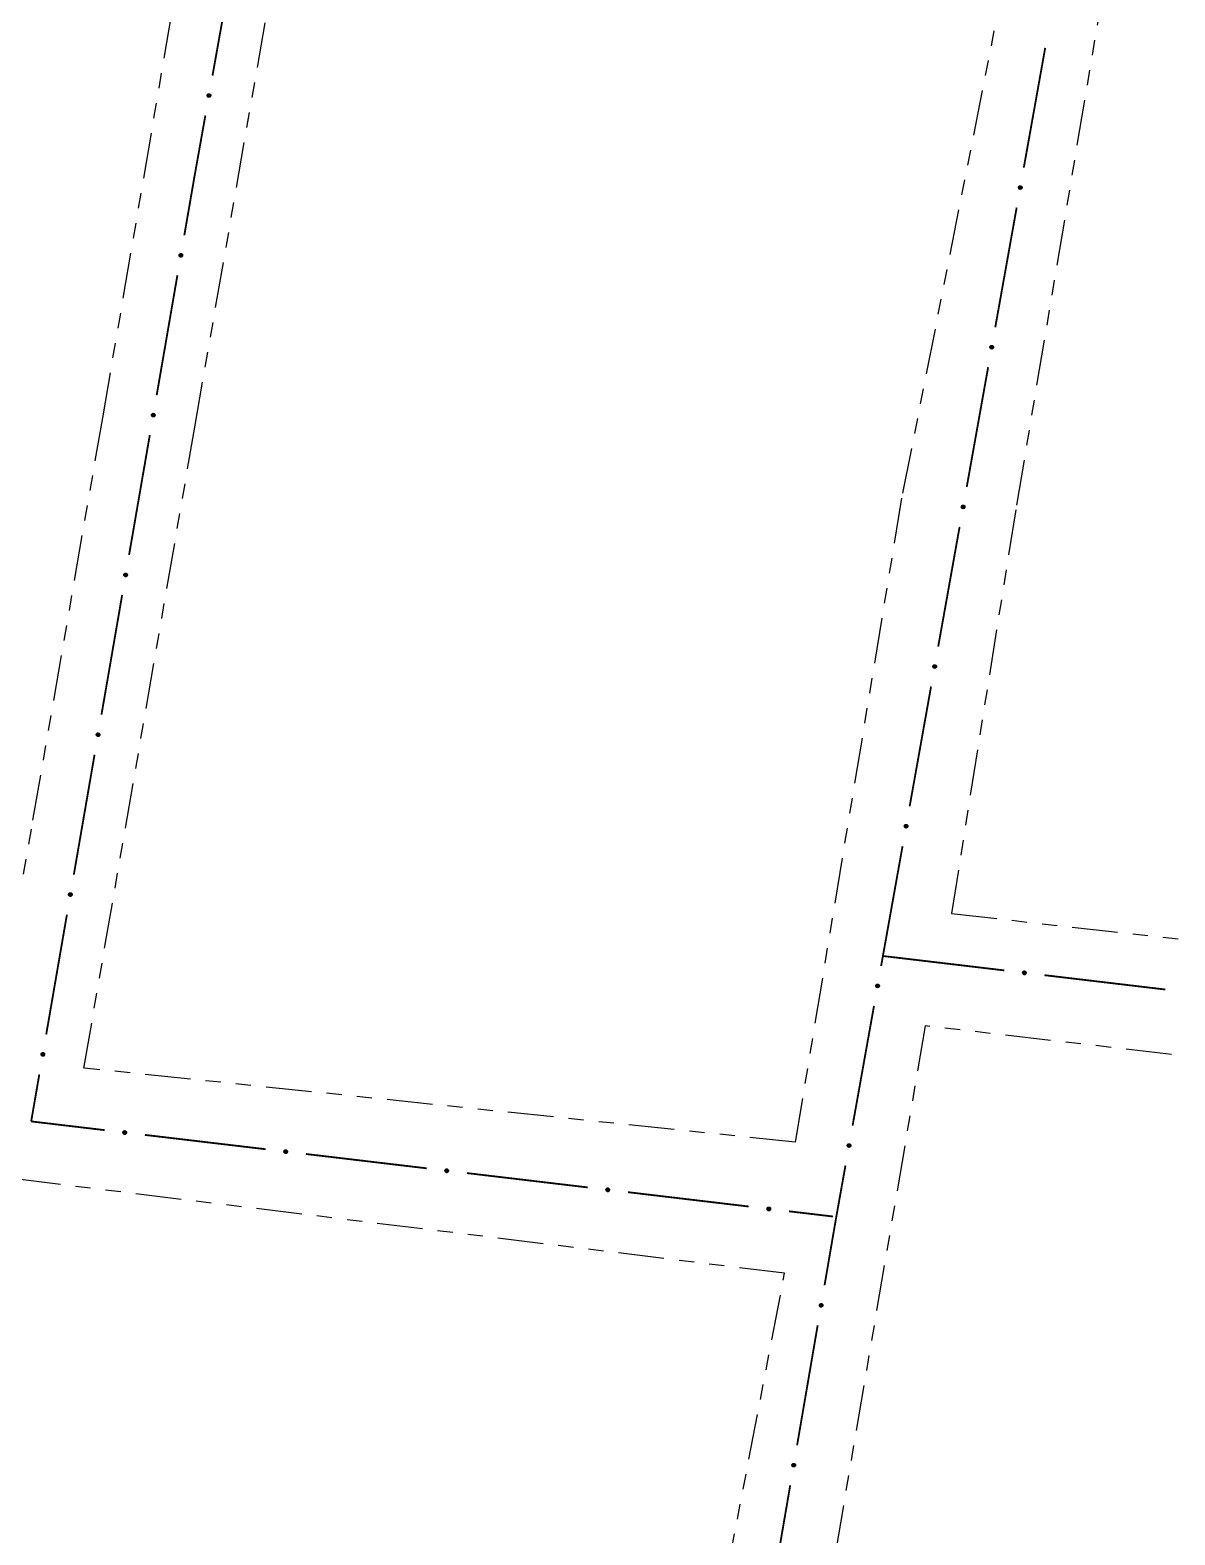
# Model space of a CAD drawing. Extents: x 211453 to 215163, y 4877397 to 4881305.
# Drawn here: x 212334.5 to 212447.4, y 4878372.4 to 4878520.8 of the extents above; entities that cross this region are included whole.
import ezdxf

# ---------------------------------------------------------------- set-up
doc = ezdxf.new("R2010")
doc.units = 0
doc.header["$LTSCALE"] = 1.5
doc.header["$MEASUREMENT"] = 0
doc.linetypes.add('TRACO_25', pattern=[8, 3, -1, 1, -1, 1, -1])
doc.layers.add('SV-EIXO-RUA-N-PAV', color=6, linetype='CONTINUOUS')
doc.layers.add('SV-RUA-NAO-PAV', color=7, linetype='CONTINUOUS')

msp = doc.modelspace()

# ---------------------------------------------------------------- linework, layer by layer
at = {"layer": 'SV-EIXO-RUA-N-PAV', "const_width": 0.18}
for points in [[(212354.572973, 4878528.132515), (212352.462595, 4878516.319543)], [(212434.628422, 4878519.054044), (212432.516736, 4878507.241306)], [(212351.759135, 4878512.381886), (212350.703946, 4878506.4754)], [(212350.677943, 4878506.329847), (212349.681088, 4878500.563232)], [(212350.703946, 4878506.4754), (212350.677943, 4878506.329847)], [(212431.812841, 4878503.303727), (212429.701155, 4878491.490988)], [(212348.999728, 4878496.62169), (212346.955646, 4878484.797066)], [(212428.99726, 4878487.553409), (212426.885574, 4878475.740671)], [(212346.274286, 4878480.855525), (212344.230204, 4878469.030901)], [(212426.181679, 4878471.803091), (212424.069993, 4878459.990353)], [(212343.548844, 4878465.08936), (212341.504762, 4878453.264736)], [(212423.366098, 4878456.052774), (212421.254412, 4878444.240036)], [(212340.823402, 4878449.323195), (212338.77932, 4878437.498571)], [(212420.550517, 4878440.302456), (212418.438831, 4878428.489718)], [(212338.097959, 4878433.557029), (212336.053878, 4878421.732406)], [(212418.673744, 4878429.465029), (212430.590167, 4878428.051216)], [(212434.562308, 4878427.579945), (212446.47873, 4878426.166132)], [(212417.734936, 4878424.552139), (212415.62325, 4878412.739401)], [(212335.372517, 4878417.790864), (212334.691157, 4878413.849323)], [(212334.691157, 4878413.849323), (212334.570992, 4878413.154192)], [(212334.570992, 4878413.154192), (212341.814821, 4878412.295388)], [(212345.787002, 4878411.824459), (212357.703547, 4878410.411673)], [(212361.675728, 4878409.940744), (212373.592273, 4878408.527958)], [(212414.919355, 4878408.801821), (212414.039486, 4878403.879847)], [(212377.564455, 4878408.057029), (212389.480999, 4878406.644243)], [(212393.453181, 4878406.173314), (212405.369725, 4878404.760527)], [(212409.341907, 4878404.289599), (212413.314088, 4878403.81867)], [(212413.314088, 4878403.81867), (212413.67855, 4878403.775461)], [(212414.039486, 4878403.879847), (212413.984378, 4878403.571576)], [(212413.984378, 4878403.571576), (212412.853356, 4878396.981079)], [(212412.17679, 4878393.038712), (212410.147093, 4878381.211611)], [(212409.470527, 4878377.269243), (212407.44083, 4878365.442142)]]:
    msp.add_lwpolyline(points, dxfattribs=at)
at = {"layer": 'SV-EIXO-RUA-N-PAV'}
for points in [[(212352.244498, 4878514.472796), (212352.273026, 4878514.43307), (212352.289422, 4878514.393094), (212352.293499, 4878514.355816), (212352.288513, 4878514.321934), (212352.279508, 4878514.287847), (212352.262846, 4878514.255483), (212352.236397, 4878514.223658), (212352.196747, 4878514.194761), (212352.154692, 4878514.180657), (212352.118358, 4878514.174704), (212352.08273, 4878514.177869), (212352.049762, 4878514.187172), (212352.016716, 4878514.205591), (212351.984727, 4878514.232709), (212351.956634, 4878514.273282), (212351.94083, 4878514.312584), (212351.937832, 4878514.348745), (212351.941241, 4878514.384543), (212351.950852, 4878514.419234), (212351.96739, 4878514.450909), (212351.994752, 4878514.483068), (212352.035165, 4878514.510265), (212352.074184, 4878514.526475), (212352.110293, 4878514.52998), (212352.145461, 4878514.52583), (212352.179761, 4878514.517214), (212352.212991, 4878514.50182), (212352.244498, 4878514.472796)], [(212432.298435, 4878505.394583), (212432.326959, 4878505.354854), (212432.343349, 4878505.314876), (212432.347423, 4878505.277597), (212432.342433, 4878505.243717), (212432.333424, 4878505.20963), (212432.316759, 4878505.177268), (212432.290306, 4878505.145446), (212432.250653, 4878505.116553), (212432.208596, 4878505.102454), (212432.172262, 4878505.096505), (212432.136634, 4878505.099674), (212432.103667, 4878505.108981), (212432.070623, 4878505.127403), (212432.038637, 4878505.154525), (212432.010549, 4878505.195101), (212431.994749, 4878505.234405), (212431.991755, 4878505.270566), (212431.995168, 4878505.306364), (212432.004783, 4878505.341053), (212432.021324, 4878505.372726), (212432.04869, 4878505.404883), (212432.089106, 4878505.432075), (212432.128127, 4878505.448281), (212432.164236, 4878505.451781), (212432.199404, 4878505.447628), (212432.233702, 4878505.439008), (212432.266931, 4878505.42361), (212432.298435, 4878505.394583)], [(212349.473354, 4878498.71529), (212349.502105, 4878498.675725), (212349.518724, 4878498.635841), (212349.523011, 4878498.598586), (212349.518215, 4878498.564678), (212349.509401, 4878498.53054), (212349.492921, 4878498.498083), (212349.466651, 4878498.466111), (212349.427164, 4878498.436991), (212349.385188, 4878498.422652), (212349.348889, 4878498.416495), (212349.313243, 4878498.41946), (212349.280223, 4878498.428578), (212349.247075, 4878498.446811), (212349.214934, 4878498.47375), (212349.186614, 4878498.514164), (212349.170589, 4878498.553377), (212349.167389, 4878498.589521), (212349.170597, 4878498.625338), (212349.180013, 4878498.660081), (212349.196373, 4878498.691849), (212349.223555, 4878498.724161), (212349.263814, 4878498.751584), (212349.302742, 4878498.768013), (212349.338831, 4878498.77172), (212349.374022, 4878498.767768), (212349.408369, 4878498.759344), (212349.441685, 4878498.744137), (212349.473354, 4878498.71529)], [(212429.482854, 4878489.644266), (212429.511378, 4878489.604536), (212429.527768, 4878489.564558), (212429.531842, 4878489.52728), (212429.526852, 4878489.493399), (212429.517843, 4878489.459312), (212429.501178, 4878489.42695), (212429.474725, 4878489.395128), (212429.435072, 4878489.366235), (212429.393015, 4878489.352136), (212429.356681, 4878489.346187), (212429.321053, 4878489.349356), (212429.288086, 4878489.358663), (212429.255042, 4878489.377085), (212429.223056, 4878489.404207), (212429.194968, 4878489.444783), (212429.179168, 4878489.484087), (212429.176174, 4878489.520248), (212429.179587, 4878489.556046), (212429.189202, 4878489.590736), (212429.205743, 4878489.622409), (212429.233109, 4878489.654565), (212429.273525, 4878489.681757), (212429.312546, 4878489.697964), (212429.348655, 4878489.701464), (212429.383823, 4878489.69731), (212429.418121, 4878489.68869), (212429.45135, 4878489.673293), (212429.482854, 4878489.644266)], [(212346.747912, 4878482.949125), (212346.776663, 4878482.90956), (212346.793282, 4878482.869676), (212346.797569, 4878482.832421), (212346.792773, 4878482.798513), (212346.783959, 4878482.764375), (212346.767479, 4878482.731918), (212346.741209, 4878482.699945), (212346.701722, 4878482.670826), (212346.659746, 4878482.656487), (212346.623446, 4878482.65033), (212346.587801, 4878482.653295), (212346.554781, 4878482.662413), (212346.521633, 4878482.680646), (212346.489492, 4878482.707585), (212346.461172, 4878482.747999), (212346.445147, 4878482.787212), (212346.441947, 4878482.823355), (212346.445155, 4878482.859172), (212346.454571, 4878482.893916), (212346.470931, 4878482.925684), (212346.498113, 4878482.957996), (212346.538372, 4878482.985419), (212346.5773, 4878483.001848), (212346.613389, 4878483.005555), (212346.64858, 4878483.001603), (212346.682927, 4878482.993179), (212346.716243, 4878482.977971), (212346.747912, 4878482.949125)], [(212426.667273, 4878473.893948), (212426.695797, 4878473.854219), (212426.712187, 4878473.814241), (212426.716261, 4878473.776962), (212426.711271, 4878473.743081), (212426.702262, 4878473.708995), (212426.685597, 4878473.676632), (212426.659145, 4878473.644811), (212426.619491, 4878473.615918), (212426.577434, 4878473.601819), (212426.5411, 4878473.59587), (212426.505472, 4878473.599039), (212426.472505, 4878473.608345), (212426.439461, 4878473.626768), (212426.407475, 4878473.65389), (212426.379387, 4878473.694466), (212426.363587, 4878473.733769), (212426.360593, 4878473.76993), (212426.364006, 4878473.805729), (212426.373621, 4878473.840418), (212426.390162, 4878473.872091), (212426.417528, 4878473.904248), (212426.457944, 4878473.93144), (212426.496965, 4878473.947646), (212426.533074, 4878473.951146), (212426.568242, 4878473.946993), (212426.60254, 4878473.938373), (212426.635769, 4878473.922975), (212426.667273, 4878473.893948)], [(212344.02247, 4878467.18296), (212344.051221, 4878467.143394), (212344.06784, 4878467.103511), (212344.072127, 4878467.066256), (212344.06733, 4878467.032347), (212344.058517, 4878466.99821), (212344.042037, 4878466.965753), (212344.015767, 4878466.93378), (212343.97628, 4878466.904661), (212343.934304, 4878466.890322), (212343.898004, 4878466.884165), (212343.862359, 4878466.88713), (212343.829339, 4878466.896248), (212343.79619, 4878466.914481), (212343.764049, 4878466.941419), (212343.73573, 4878466.981834), (212343.719705, 4878467.021047), (212343.716505, 4878467.05719), (212343.719713, 4878467.093007), (212343.729129, 4878467.127751), (212343.745489, 4878467.159518), (212343.77267, 4878467.191831), (212343.81293, 4878467.219254), (212343.851858, 4878467.235683), (212343.887946, 4878467.23939), (212343.923137, 4878467.235437), (212343.957485, 4878467.227014), (212343.990801, 4878467.211806), (212344.02247, 4878467.18296)], [(212423.851692, 4878458.143631), (212423.880216, 4878458.103901), (212423.896607, 4878458.063923), (212423.90068, 4878458.026644), (212423.89569, 4878457.992764), (212423.886681, 4878457.958677), (212423.870016, 4878457.926315), (212423.843564, 4878457.894493), (212423.80391, 4878457.8656), (212423.761853, 4878457.851501), (212423.725519, 4878457.845552), (212423.689891, 4878457.848721), (212423.656924, 4878457.858028), (212423.62388, 4878457.87645), (212423.591894, 4878457.903572), (212423.563806, 4878457.944148), (212423.548006, 4878457.983452), (212423.545012, 4878458.019613), (212423.548425, 4878458.055411), (212423.55804, 4878458.0901), (212423.574581, 4878458.121774), (212423.601947, 4878458.15393), (212423.642363, 4878458.181122), (212423.681384, 4878458.197328), (212423.717493, 4878458.200829), (212423.752661, 4878458.196675), (212423.786959, 4878458.188055), (212423.820188, 4878458.172657), (212423.851692, 4878458.143631)], [(212341.297028, 4878451.416795), (212341.325779, 4878451.377229), (212341.342398, 4878451.337345), (212341.346684, 4878451.300091), (212341.341888, 4878451.266182), (212341.333075, 4878451.232045), (212341.316595, 4878451.199587), (212341.290325, 4878451.167615), (212341.250838, 4878451.138496), (212341.208861, 4878451.124156), (212341.172562, 4878451.118), (212341.136916, 4878451.120965), (212341.103897, 4878451.130083), (212341.070748, 4878451.148316), (212341.038607, 4878451.175254), (212341.010288, 4878451.215669), (212340.994263, 4878451.254882), (212340.991063, 4878451.291025), (212340.994271, 4878451.326842), (212341.003687, 4878451.361586), (212341.020047, 4878451.393353), (212341.047228, 4878451.425665), (212341.087488, 4878451.453088), (212341.126415, 4878451.469518), (212341.162504, 4878451.473224), (212341.197695, 4878451.469272), (212341.232042, 4878451.460848), (212341.265359, 4878451.445641), (212341.297028, 4878451.416795)], [(212421.036111, 4878442.393313), (212421.064635, 4878442.353584), (212421.081026, 4878442.313605), (212421.085099, 4878442.276327), (212421.080109, 4878442.242446), (212421.0711, 4878442.20836), (212421.054435, 4878442.175997), (212421.027983, 4878442.144176), (212420.988329, 4878442.115283), (212420.946272, 4878442.101184), (212420.909938, 4878442.095235), (212420.87431, 4878442.098404), (212420.841343, 4878442.10771), (212420.808299, 4878442.126133), (212420.776313, 4878442.153255), (212420.748225, 4878442.193831), (212420.732425, 4878442.233134), (212420.729431, 4878442.269295), (212420.732844, 4878442.305093), (212420.742459, 4878442.339783), (212420.759001, 4878442.371456), (212420.786366, 4878442.403612), (212420.826782, 4878442.430805), (212420.865803, 4878442.447011), (212420.901912, 4878442.450511), (212420.93708, 4878442.446358), (212420.971378, 4878442.437738), (212421.004607, 4878442.42234), (212421.036111, 4878442.393313)], [(212338.571586, 4878435.65063), (212338.600337, 4878435.611064), (212338.616956, 4878435.57118), (212338.621242, 4878435.533926), (212338.616446, 4878435.500017), (212338.607632, 4878435.465879), (212338.591153, 4878435.433422), (212338.564883, 4878435.40145), (212338.525395, 4878435.372331), (212338.483419, 4878435.357991), (212338.44712, 4878435.351834), (212338.411474, 4878435.3548), (212338.378455, 4878435.363917), (212338.345306, 4878435.38215), (212338.313165, 4878435.409089), (212338.284846, 4878435.449504), (212338.268821, 4878435.488716), (212338.265621, 4878435.52486), (212338.268829, 4878435.560677), (212338.278245, 4878435.595421), (212338.294605, 4878435.627188), (212338.321786, 4878435.6595), (212338.362046, 4878435.686923), (212338.400973, 4878435.703352), (212338.437062, 4878435.707059), (212338.472253, 4878435.703107), (212338.5066, 4878435.694683), (212338.539917, 4878435.679476), (212338.571586, 4878435.65063)], [(212432.446527, 4878427.941823), (212432.484511, 4878427.972632), (212432.523457, 4878427.991344), (212432.560432, 4878427.997601), (212432.594547, 4878427.994611), (212432.629104, 4878427.987621), (212432.66239, 4878427.972886), (212432.695711, 4878427.94835), (212432.726885, 4878427.910463), (212432.743431, 4878427.869307), (212432.751505, 4878427.833385), (212432.750435, 4878427.797633), (212432.743082, 4878427.764176), (212432.726634, 4878427.730106), (212432.701438, 4878427.696581), (212432.662583, 4878427.666157), (212432.624276, 4878427.648075), (212432.588353, 4878427.642961), (212432.552417, 4878427.644264), (212432.517222, 4878427.651824), (212432.484631, 4878427.666475), (212432.450922, 4878427.691904), (212432.421402, 4878427.730652), (212432.402931, 4878427.768653), (212432.397314, 4878427.804494), (212432.399394, 4878427.839845), (212432.405983, 4878427.874591), (212432.419401, 4878427.908668), (212432.446527, 4878427.941823)], [(212418.22053, 4878426.642996), (212418.249054, 4878426.603266), (212418.265445, 4878426.563288), (212418.269518, 4878426.526009), (212418.264528, 4878426.492129), (212418.255519, 4878426.458042), (212418.238854, 4878426.42568), (212418.212402, 4878426.393858), (212418.172748, 4878426.364965), (212418.130691, 4878426.350866), (212418.094357, 4878426.344917), (212418.058729, 4878426.348086), (212418.025762, 4878426.357393), (212417.992718, 4878426.375815), (212417.960732, 4878426.402937), (212417.932644, 4878426.443513), (212417.916844, 4878426.482817), (212417.91385, 4878426.518978), (212417.917263, 4878426.554776), (212417.926878, 4878426.589465), (212417.94342, 4878426.621139), (212417.970785, 4878426.653295), (212418.011201, 4878426.680487), (212418.050222, 4878426.696693), (212418.086331, 4878426.700194), (212418.121499, 4878426.69604), (212418.155798, 4878426.68742), (212418.189026, 4878426.672022), (212418.22053, 4878426.642996)], [(212335.846144, 4878419.884464), (212335.874894, 4878419.844899), (212335.891513, 4878419.805015), (212335.8958, 4878419.76776), (212335.891004, 4878419.733852), (212335.88219, 4878419.699714), (212335.865711, 4878419.667257), (212335.839441, 4878419.635285), (212335.799953, 4878419.606165), (212335.757977, 4878419.591826), (212335.721678, 4878419.585669), (212335.686032, 4878419.588634), (212335.653013, 4878419.597752), (212335.619864, 4878419.615985), (212335.587723, 4878419.642924), (212335.559403, 4878419.683338), (212335.543379, 4878419.722551), (212335.540179, 4878419.758695), (212335.543387, 4878419.794512), (212335.552802, 4878419.829255), (212335.569163, 4878419.861023), (212335.596344, 4878419.893335), (212335.636604, 4878419.920758), (212335.675531, 4878419.937187), (212335.71162, 4878419.940894), (212335.746811, 4878419.936942), (212335.781158, 4878419.928518), (212335.814475, 4878419.913311), (212335.846144, 4878419.884464)], [(212343.67119, 4878412.186154), (212343.709172, 4878412.216967), (212343.748116, 4878412.235682), (212343.785091, 4878412.241943), (212343.819206, 4878412.238955), (212343.853764, 4878412.231968), (212343.887051, 4878412.217237), (212343.920374, 4878412.192703), (212343.951551, 4878412.154819), (212343.968101, 4878412.113664), (212343.976178, 4878412.077743), (212343.975111, 4878412.04199), (212343.967761, 4878412.008533), (212343.951316, 4878411.974462), (212343.926123, 4878411.940935), (212343.887271, 4878411.910508), (212343.848965, 4878411.892422), (212343.813043, 4878411.887305), (212343.777106, 4878411.888605), (212343.741911, 4878411.896161), (212343.709319, 4878411.91081), (212343.675608, 4878411.936236), (212343.646084, 4878411.974982), (212343.627609, 4878412.012981), (212343.62199, 4878412.048822), (212343.624066, 4878412.084173), (212343.630653, 4878412.118919), (212343.644068, 4878412.152997), (212343.67119, 4878412.186154)], [(212359.559916, 4878410.302439), (212359.597898, 4878410.333252), (212359.636842, 4878410.351967), (212359.673817, 4878410.358227), (212359.707932, 4878410.35524), (212359.74249, 4878410.348253), (212359.775777, 4878410.333522), (212359.8091, 4878410.308988), (212359.840277, 4878410.271104), (212359.856827, 4878410.229949), (212359.864904, 4878410.194028), (212359.863837, 4878410.158275), (212359.856487, 4878410.124818), (212359.840042, 4878410.090747), (212359.814849, 4878410.05722), (212359.775997, 4878410.026793), (212359.737691, 4878410.008707), (212359.701769, 4878410.00359), (212359.665832, 4878410.00489), (212359.630637, 4878410.012446), (212359.598045, 4878410.027095), (212359.564334, 4878410.052521), (212359.53481, 4878410.091266), (212359.516335, 4878410.129266), (212359.510716, 4878410.165107), (212359.512792, 4878410.200458), (212359.519379, 4878410.235204), (212359.532794, 4878410.269282), (212359.559916, 4878410.302439)], [(212415.404949, 4878410.892678), (212415.433473, 4878410.852949), (212415.449864, 4878410.81297), (212415.453937, 4878410.775692), (212415.448947, 4878410.741811), (212415.439938, 4878410.707725), (212415.423273, 4878410.675362), (212415.396821, 4878410.643541), (212415.357167, 4878410.614648), (212415.31511, 4878410.600549), (212415.278776, 4878410.5946), (212415.243148, 4878410.597769), (212415.210181, 4878410.607075), (212415.177137, 4878410.625497), (212415.145151, 4878410.652619), (212415.117063, 4878410.693195), (212415.101263, 4878410.732499), (212415.09827, 4878410.76866), (212415.101682, 4878410.804458), (212415.111297, 4878410.839148), (212415.127839, 4878410.870821), (212415.155204, 4878410.902977), (212415.19562, 4878410.930169), (212415.234641, 4878410.946376), (212415.27075, 4878410.949876), (212415.305918, 4878410.945723), (212415.340217, 4878410.937102), (212415.373446, 4878410.921705), (212415.404949, 4878410.892678)], [(212375.448643, 4878408.418724), (212375.486624, 4878408.449537), (212375.525569, 4878408.468252), (212375.562543, 4878408.474512), (212375.596658, 4878408.471525), (212375.631216, 4878408.464538), (212375.664503, 4878408.449806), (212375.697826, 4878408.425273), (212375.729003, 4878408.387389), (212375.745553, 4878408.346234), (212375.75363, 4878408.310313), (212375.752563, 4878408.27456), (212375.745213, 4878408.241103), (212375.728768, 4878408.207032), (212375.703575, 4878408.173505), (212375.664723, 4878408.143077), (212375.626417, 4878408.124991), (212375.590495, 4878408.119875), (212375.554558, 4878408.121175), (212375.519363, 4878408.128731), (212375.486771, 4878408.14338), (212375.45306, 4878408.168806), (212375.423536, 4878408.207551), (212375.405061, 4878408.245551), (212375.399442, 4878408.281391), (212375.401518, 4878408.316743), (212375.408105, 4878408.351489), (212375.42152, 4878408.385567), (212375.448643, 4878408.418724)], [(212391.337369, 4878406.535009), (212391.37535, 4878406.565822), (212391.414295, 4878406.584537), (212391.451269, 4878406.590797), (212391.485384, 4878406.58781), (212391.519942, 4878406.580823), (212391.553229, 4878406.566091), (212391.586553, 4878406.541558), (212391.617729, 4878406.503674), (212391.634279, 4878406.462519), (212391.642356, 4878406.426598), (212391.64129, 4878406.390845), (212391.633939, 4878406.357388), (212391.617494, 4878406.323317), (212391.592301, 4878406.28979), (212391.553449, 4878406.259362), (212391.515143, 4878406.241276), (212391.479221, 4878406.23616), (212391.443284, 4878406.23746), (212391.408089, 4878406.245016), (212391.375497, 4878406.259665), (212391.341786, 4878406.285091), (212391.312262, 4878406.323836), (212391.293787, 4878406.361835), (212391.288168, 4878406.397676), (212391.290244, 4878406.433028), (212391.296831, 4878406.467774), (212391.310246, 4878406.501852), (212391.337369, 4878406.535009)], [(212407.226095, 4878404.651294), (212407.264077, 4878404.682106), (212407.303021, 4878404.700822), (212407.339995, 4878404.707082), (212407.374111, 4878404.704095), (212407.408668, 4878404.697108), (212407.441955, 4878404.682376), (212407.475279, 4878404.657842), (212407.506455, 4878404.619958), (212407.523005, 4878404.578804), (212407.531082, 4878404.542883), (212407.530016, 4878404.50713), (212407.522666, 4878404.473673), (212407.50622, 4878404.439602), (212407.481027, 4878404.406075), (212407.442175, 4878404.375647), (212407.403869, 4878404.357561), (212407.367947, 4878404.352445), (212407.33201, 4878404.353745), (212407.296815, 4878404.361301), (212407.264223, 4878404.37595), (212407.230512, 4878404.401376), (212407.200988, 4878404.440121), (212407.182514, 4878404.47812), (212407.176894, 4878404.513961), (212407.178971, 4878404.549313), (212407.185557, 4878404.584059), (212407.198972, 4878404.618136), (212407.226095, 4878404.651294)], [(212412.64787, 4878395.132887), (212412.676669, 4878395.093356), (212412.693336, 4878395.053493), (212412.697668, 4878395.016243), (212412.692913, 4878394.982329), (212412.684141, 4878394.948181), (212412.667701, 4878394.915703), (212412.64147, 4878394.883699), (212412.602018, 4878394.854532), (212412.560059, 4878394.840141), (212412.523768, 4878394.83394), (212412.488118, 4878394.836862), (212412.455088, 4878394.84594), (212412.421917, 4878394.864133), (212412.389743, 4878394.891032), (212412.361374, 4878394.931412), (212412.345302, 4878394.970605), (212412.342058, 4878395.006745), (212412.345222, 4878395.042566), (212412.354596, 4878395.077321), (212412.370918, 4878395.109108), (212412.39806, 4878395.141454), (212412.438286, 4878395.168925), (212412.477193, 4878395.185402), (212412.513278, 4878395.189153), (212412.548473, 4878395.185243), (212412.582831, 4878395.176861), (212412.616166, 4878395.161694), (212412.64787, 4878395.132887)], [(212409.941607, 4878379.363418), (212409.970405, 4878379.323888), (212409.987073, 4878379.284024), (212409.991405, 4878379.246775), (212409.98665, 4878379.21286), (212409.977878, 4878379.178712), (212409.961438, 4878379.146235), (212409.935207, 4878379.11423), (212409.895755, 4878379.085063), (212409.853796, 4878379.070673), (212409.817504, 4878379.064472), (212409.781855, 4878379.067394), (212409.748825, 4878379.076471), (212409.715654, 4878379.094664), (212409.68348, 4878379.121563), (212409.655111, 4878379.161944), (212409.639039, 4878379.201137), (212409.635795, 4878379.237276), (212409.638959, 4878379.273097), (212409.648333, 4878379.307852), (212409.664654, 4878379.33964), (212409.691796, 4878379.371985), (212409.732023, 4878379.399457), (212409.77093, 4878379.415933), (212409.807014, 4878379.419684), (212409.84221, 4878379.415775), (212409.876568, 4878379.407393), (212409.909903, 4878379.392226), (212409.941607, 4878379.363418)]]:
    msp.add_lwpolyline(points, close=True, dxfattribs=at)
for points in [[(212351.950852, 4878514.419234), (212351.94083, 4878514.312584)], [(212351.958983, 4878514.430687), (212351.949379, 4878514.299335)], [(212351.96739, 4878514.450909), (212351.956634, 4878514.273282)], [(212351.982445, 4878514.461149), (212351.971588, 4878514.260714)], [(212351.994752, 4878514.483068), (212351.984727, 4878514.232709)], [(212352.015789, 4878514.492617), (212352.000753, 4878514.222237)], [(212352.035165, 4878514.510265), (212352.016716, 4878514.205591)], [(212352.053307, 4878514.51641), (212352.033038, 4878514.201222)], [(212352.074184, 4878514.526475), (212352.049762, 4878514.187172)], [(212352.090871, 4878514.524946), (212352.066283, 4878514.18558)], [(212352.110293, 4878514.52998), (212352.08273, 4878514.177869)], [(212352.126996, 4878514.525423), (212352.098281, 4878514.178477)], [(212352.145461, 4878514.52583), (212352.118358, 4878514.174704)], [(212352.163024, 4878514.517601), (212352.139155, 4878514.182264)], [(212352.179761, 4878514.517214), (212352.154692, 4878514.180657)], [(212352.195405, 4878514.504885), (212352.176959, 4878514.192144)], [(212352.212991, 4878514.50182), (212352.196747, 4878514.194761)], [(212352.226827, 4878514.486797), (212352.21534, 4878514.21301)], [(212352.244498, 4878514.472796), (212352.236397, 4878514.223658)], [(212352.259158, 4878514.450526), (212352.250508, 4878514.246925)], [(212352.273026, 4878514.43307), (212352.262846, 4878514.255483)], [(212352.282471, 4878514.410322), (212352.271763, 4878514.280553)], [(212352.289422, 4878514.393094), (212352.279508, 4878514.287847)], [(212432.004783, 4878505.341053), (212431.994749, 4878505.234405)], [(212432.012915, 4878505.352506), (212432.003296, 4878505.221155)], [(212432.021324, 4878505.372726), (212432.010549, 4878505.195101)], [(212432.03638, 4878505.382965), (212432.025501, 4878505.182531)], [(212432.04869, 4878505.404883), (212432.038637, 4878505.154525)], [(212432.069728, 4878505.41443), (212432.054662, 4878505.144051)], [(212432.089106, 4878505.432075), (212432.070623, 4878505.127403)], [(212432.107248, 4878505.438218), (212432.086945, 4878505.123032)], [(212432.128127, 4878505.448281), (212432.103667, 4878505.108981)], [(212432.144814, 4878505.44675), (212432.120188, 4878505.107386)], [(212432.164236, 4878505.451781), (212432.136634, 4878505.099674)], [(212432.180938, 4878505.447223), (212432.152185, 4878505.10028)], [(212432.199404, 4878505.447628), (212432.172262, 4878505.096505)], [(212432.216965, 4878505.439397), (212432.19306, 4878505.104063)], [(212432.233702, 4878505.439008), (212432.208596, 4878505.102454)], [(212432.249345, 4878505.426678), (212432.230865, 4878505.113938)], [(212432.266931, 4878505.42361), (212432.250653, 4878505.116553)], [(212432.280765, 4878505.408586), (212432.269248, 4878505.1348)], [(212432.298435, 4878505.394583), (212432.290306, 4878505.145446)], [(212432.313093, 4878505.372311), (212432.304419, 4878505.168711)], [(212432.326959, 4878505.354854), (212432.316759, 4878505.177268)], [(212432.336401, 4878505.332105), (212432.325678, 4878505.202337)], [(212432.343349, 4878505.314876), (212432.333424, 4878505.20963)], [(212349.180013, 4878498.660081), (212349.170589, 4878498.553377)], [(212349.18808, 4878498.67158), (212349.179212, 4878498.540176)], [(212349.196373, 4878498.691849), (212349.186614, 4878498.514164)], [(212349.211371, 4878498.702173), (212349.201638, 4878498.501681)], [(212349.223555, 4878498.724161), (212349.214934, 4878498.47375)], [(212349.244538, 4878498.733828), (212349.231019, 4878498.463368)], [(212349.263814, 4878498.751584), (212349.247075, 4878498.446811)], [(212349.281921, 4878498.757831), (212349.263421, 4878498.442534)], [(212349.302742, 4878498.768013), (212349.280223, 4878498.428578)], [(212349.319437, 4878498.766578), (212349.296753, 4878498.427079)], [(212349.338831, 4878498.77172), (212349.313243, 4878498.41946)], [(212349.355558, 4878498.767257), (212349.32879, 4878498.420156)], [(212349.374022, 4878498.767768), (212349.348889, 4878498.416495)], [(212349.39163, 4878498.759637), (212349.369643, 4878498.424172)], [(212349.408369, 4878498.759344), (212349.385188, 4878498.422652)], [(212349.424082, 4878498.747103), (212349.407391, 4878498.434263)], [(212349.441685, 4878498.744137), (212349.427164, 4878498.436991)], [(212349.455605, 4878498.729191), (212349.445654, 4878498.455344)], [(212349.473354, 4878498.71529), (212349.466651, 4878498.466111)], [(212349.488139, 4878498.693102), (212349.480631, 4878498.489456)], [(212349.502105, 4878498.675725), (212349.492921, 4878498.498083)], [(212349.511677, 4878498.65303), (212349.501697, 4878498.523203)], [(212349.518724, 4878498.635841), (212349.509401, 4878498.53054)], [(212429.189202, 4878489.590736), (212429.179168, 4878489.484087)], [(212429.197334, 4878489.602188), (212429.187715, 4878489.470837)], [(212429.205743, 4878489.622409), (212429.194968, 4878489.444783)], [(212429.220799, 4878489.632647), (212429.20992, 4878489.432214)], [(212429.233109, 4878489.654565), (212429.223056, 4878489.404207)], [(212429.254147, 4878489.664112), (212429.239081, 4878489.393733)], [(212429.273525, 4878489.681757), (212429.255042, 4878489.377085)], [(212429.291667, 4878489.6879), (212429.271364, 4878489.372715)], [(212429.312546, 4878489.697964), (212429.288086, 4878489.358663)], [(212429.329233, 4878489.696433), (212429.304607, 4878489.357069)], [(212429.348655, 4878489.701464), (212429.321053, 4878489.349356)], [(212429.365357, 4878489.696906), (212429.336604, 4878489.349963)], [(212429.383823, 4878489.69731), (212429.356681, 4878489.346187)], [(212429.401384, 4878489.689079), (212429.377479, 4878489.353745)], [(212429.418121, 4878489.68869), (212429.393015, 4878489.352136)], [(212429.433764, 4878489.67636), (212429.415284, 4878489.363621)], [(212429.45135, 4878489.673293), (212429.435072, 4878489.366235)], [(212429.465184, 4878489.658268), (212429.453667, 4878489.384482)], [(212429.482854, 4878489.644266), (212429.474725, 4878489.395128)], [(212429.497512, 4878489.621994), (212429.488839, 4878489.418393)], [(212429.511378, 4878489.604536), (212429.501178, 4878489.42695)], [(212429.52082, 4878489.581787), (212429.510097, 4878489.452019)], [(212429.527768, 4878489.564558), (212429.517843, 4878489.459312)], [(212346.454571, 4878482.893916), (212346.445147, 4878482.787212)], [(212346.462638, 4878482.905415), (212346.45377, 4878482.774011)], [(212346.470931, 4878482.925684), (212346.461172, 4878482.747999)], [(212346.485928, 4878482.936008), (212346.476196, 4878482.735516)], [(212346.498113, 4878482.957996), (212346.489492, 4878482.707585)], [(212346.519096, 4878482.967663), (212346.505576, 4878482.697202)], [(212346.538372, 4878482.985419), (212346.521633, 4878482.680646)], [(212346.556479, 4878482.991665), (212346.537979, 4878482.676369)], [(212346.5773, 4878483.001848), (212346.554781, 4878482.662413)], [(212346.593995, 4878483.000413), (212346.571311, 4878482.660913)], [(212346.613389, 4878483.005555), (212346.587801, 4878482.653295)], [(212346.630116, 4878483.001092), (212346.603348, 4878482.65399)], [(212346.64858, 4878483.001603), (212346.623446, 4878482.65033)], [(212346.666188, 4878482.993472), (212346.644201, 4878482.658006)], [(212346.682927, 4878482.993179), (212346.659746, 4878482.656487)], [(212346.69864, 4878482.980938), (212346.681949, 4878482.668098)], [(212346.716243, 4878482.977971), (212346.701722, 4878482.670826)], [(212346.730163, 4878482.963026), (212346.720212, 4878482.689179)], [(212346.747912, 4878482.949125), (212346.741209, 4878482.699945)], [(212346.762697, 4878482.926937), (212346.755189, 4878482.723291)], [(212346.776663, 4878482.90956), (212346.767479, 4878482.731918)], [(212346.786235, 4878482.886865), (212346.776255, 4878482.757038)], [(212346.793282, 4878482.869676), (212346.783959, 4878482.764375)], [(212426.373621, 4878473.840418), (212426.363587, 4878473.733769)], [(212426.381753, 4878473.851871), (212426.372134, 4878473.720519)], [(212426.390162, 4878473.872091), (212426.379387, 4878473.694466)], [(212426.405218, 4878473.88233), (212426.394339, 4878473.681896)], [(212426.417528, 4878473.904248), (212426.407475, 4878473.65389)], [(212426.438566, 4878473.913795), (212426.4235, 4878473.643416)], [(212426.457944, 4878473.93144), (212426.439461, 4878473.626768)], [(212426.476086, 4878473.937583), (212426.455783, 4878473.622397)], [(212426.496965, 4878473.947646), (212426.472505, 4878473.608345)], [(212426.513652, 4878473.946115), (212426.489026, 4878473.606751)], [(212426.533074, 4878473.951146), (212426.505472, 4878473.599039)], [(212426.549776, 4878473.946588), (212426.521023, 4878473.599645)], [(212426.568242, 4878473.946993), (212426.5411, 4878473.59587)], [(212426.585803, 4878473.938762), (212426.561898, 4878473.603427)], [(212426.60254, 4878473.938373), (212426.577434, 4878473.601819)], [(212426.618183, 4878473.926043), (212426.599703, 4878473.613303)], [(212426.635769, 4878473.922975), (212426.619491, 4878473.615918)], [(212426.649603, 4878473.90795), (212426.638086, 4878473.634165)], [(212426.667273, 4878473.893948), (212426.659145, 4878473.644811)], [(212426.681931, 4878473.871676), (212426.673258, 4878473.668076)], [(212426.695797, 4878473.854219), (212426.685597, 4878473.676632)], [(212426.705239, 4878473.831469), (212426.694516, 4878473.701702)], [(212426.712187, 4878473.814241), (212426.702262, 4878473.708995)], [(212343.729129, 4878467.127751), (212343.719705, 4878467.021047)], [(212343.737196, 4878467.13925), (212343.728328, 4878467.007846)], [(212343.745489, 4878467.159518), (212343.73573, 4878466.981834)], [(212343.760486, 4878467.169843), (212343.750754, 4878466.96935)], [(212343.77267, 4878467.191831), (212343.764049, 4878466.941419)], [(212343.793654, 4878467.201498), (212343.780134, 4878466.931037)], [(212343.81293, 4878467.219254), (212343.79619, 4878466.914481)], [(212343.831037, 4878467.2255), (212343.812537, 4878466.910203)], [(212343.851858, 4878467.235683), (212343.829339, 4878466.896248)], [(212343.868553, 4878467.234247), (212343.845869, 4878466.894748)], [(212343.887946, 4878467.23939), (212343.862359, 4878466.88713)], [(212343.904674, 4878467.234927), (212343.877906, 4878466.887825)], [(212343.923137, 4878467.235437), (212343.898004, 4878466.884165)], [(212343.940745, 4878467.227307), (212343.918758, 4878466.891841)], [(212343.957485, 4878467.227014), (212343.934304, 4878466.890322)], [(212343.973198, 4878467.214773), (212343.956507, 4878466.901933)], [(212343.990801, 4878467.211806), (212343.97628, 4878466.904661)], [(212344.00472, 4878467.196861), (212343.99477, 4878466.923014)], [(212344.02247, 4878467.18296), (212344.015767, 4878466.93378)], [(212344.037255, 4878467.160772), (212344.029747, 4878466.957126)], [(212344.051221, 4878467.143394), (212344.042037, 4878466.965753)], [(212344.060793, 4878467.120699), (212344.050813, 4878466.990872)], [(212344.06784, 4878467.103511), (212344.058517, 4878466.99821)], [(212423.55804, 4878458.0901), (212423.548006, 4878457.983452)], [(212423.566172, 4878458.101553), (212423.556553, 4878457.970202)], [(212423.574581, 4878458.121774), (212423.563806, 4878457.944148)], [(212423.589637, 4878458.132012), (212423.578758, 4878457.931579)], [(212423.601947, 4878458.15393), (212423.591894, 4878457.903572)], [(212423.622985, 4878458.163477), (212423.607919, 4878457.893098)], [(212423.642363, 4878458.181122), (212423.62388, 4878457.87645)], [(212423.660505, 4878458.187265), (212423.640202, 4878457.872079)], [(212423.681384, 4878458.197328), (212423.656924, 4878457.858028)], [(212423.698071, 4878458.195798), (212423.673445, 4878457.856434)], [(212423.717493, 4878458.200829), (212423.689891, 4878457.848721)], [(212423.734195, 4878458.196271), (212423.705442, 4878457.849328)], [(212423.752661, 4878458.196675), (212423.725519, 4878457.845552)], [(212423.770222, 4878458.188444), (212423.746317, 4878457.85311)], [(212423.786959, 4878458.188055), (212423.761853, 4878457.851501)], [(212423.802602, 4878458.175725), (212423.784122, 4878457.862986)], [(212423.820188, 4878458.172657), (212423.80391, 4878457.8656)], [(212423.834022, 4878458.157633), (212423.822505, 4878457.883847)], [(212423.851692, 4878458.143631), (212423.843564, 4878457.894493)], [(212423.86635, 4878458.121358), (212423.857677, 4878457.917758)], [(212423.880216, 4878458.103901), (212423.870016, 4878457.926315)], [(212423.889658, 4878458.081152), (212423.878935, 4878457.951384)], [(212423.896607, 4878458.063923), (212423.886681, 4878457.958677)], [(212341.003687, 4878451.361586), (212340.994263, 4878451.254882)], [(212341.011754, 4878451.373085), (212341.002886, 4878451.241681)], [(212341.020047, 4878451.393353), (212341.010288, 4878451.215669)], [(212341.035044, 4878451.403678), (212341.025311, 4878451.203185)], [(212341.047228, 4878451.425665), (212341.038607, 4878451.175254)], [(212341.068212, 4878451.435333), (212341.054692, 4878451.164872)], [(212341.087488, 4878451.453088), (212341.070748, 4878451.148316)], [(212341.105595, 4878451.459335), (212341.087094, 4878451.144038)], [(212341.126415, 4878451.469518), (212341.103897, 4878451.130083)], [(212341.143111, 4878451.468082), (212341.120427, 4878451.128583)], [(212341.162504, 4878451.473224), (212341.136916, 4878451.120965)], [(212341.179232, 4878451.468762), (212341.152464, 4878451.12166)], [(212341.197695, 4878451.469272), (212341.172562, 4878451.118)], [(212341.215303, 4878451.461142), (212341.193316, 4878451.125676)], [(212341.232042, 4878451.460848), (212341.208861, 4878451.124156)], [(212341.247756, 4878451.448608), (212341.231065, 4878451.135768)], [(212341.265359, 4878451.445641), (212341.250838, 4878451.138496)], [(212341.279278, 4878451.430696), (212341.269328, 4878451.156849)], [(212341.297028, 4878451.416795), (212341.290325, 4878451.167615)], [(212341.311813, 4878451.394607), (212341.304305, 4878451.19096)], [(212341.325779, 4878451.377229), (212341.316595, 4878451.199587)], [(212341.33535, 4878451.354534), (212341.325371, 4878451.224707)], [(212341.342398, 4878451.337345), (212341.333075, 4878451.232045)], [(212420.786366, 4878442.403612), (212420.776313, 4878442.153255)], [(212420.807404, 4878442.413159), (212420.792338, 4878442.14278)], [(212420.826782, 4878442.430805), (212420.808299, 4878442.126133)], [(212420.844924, 4878442.436948), (212420.824621, 4878442.121762)], [(212420.865803, 4878442.447011), (212420.841343, 4878442.10771)], [(212420.88249, 4878442.44548), (212420.857864, 4878442.106116)], [(212420.901912, 4878442.450511), (212420.87431, 4878442.098404)], [(212420.918614, 4878442.445953), (212420.889861, 4878442.09901)], [(212420.93708, 4878442.446358), (212420.909938, 4878442.095235)], [(212420.954641, 4878442.438127), (212420.930736, 4878442.102792)], [(212420.971378, 4878442.437738), (212420.946272, 4878442.101184)], [(212420.987021, 4878442.425407), (212420.968541, 4878442.112668)], [(212421.004607, 4878442.42234), (212420.988329, 4878442.115283)], [(212421.018441, 4878442.407315), (212421.006924, 4878442.13353)], [(212421.036111, 4878442.393313), (212421.027983, 4878442.144176)], [(212420.742459, 4878442.339783), (212420.732425, 4878442.233134)], [(212420.750592, 4878442.351235), (212420.740972, 4878442.219884)], [(212420.759001, 4878442.371456), (212420.748225, 4878442.193831)], [(212420.774056, 4878442.381695), (212420.763177, 4878442.181261)], [(212421.050769, 4878442.371041), (212421.042096, 4878442.167441)], [(212421.064635, 4878442.353584), (212421.054435, 4878442.175997)], [(212421.074077, 4878442.330834), (212421.063354, 4878442.201066)], [(212421.081026, 4878442.313605), (212421.0711, 4878442.20836)], [(212338.278245, 4878435.595421), (212338.268821, 4878435.488716)], [(212338.286312, 4878435.60692), (212338.277444, 4878435.475516)], [(212338.294605, 4878435.627188), (212338.284846, 4878435.449504)], [(212338.309602, 4878435.637512), (212338.299869, 4878435.43702)], [(212338.321786, 4878435.6595), (212338.313165, 4878435.409089)], [(212338.342769, 4878435.669167), (212338.32925, 4878435.398707)], [(212338.362046, 4878435.686923), (212338.345306, 4878435.38215)], [(212338.380153, 4878435.69317), (212338.361652, 4878435.377873)], [(212338.400973, 4878435.703352), (212338.378455, 4878435.363917)], [(212338.417669, 4878435.701917), (212338.394984, 4878435.362418)], [(212338.437062, 4878435.707059), (212338.411474, 4878435.3548)], [(212338.45379, 4878435.702597), (212338.427022, 4878435.355495)], [(212338.472253, 4878435.703107), (212338.44712, 4878435.351834)], [(212338.489861, 4878435.694976), (212338.467874, 4878435.359511)], [(212338.5066, 4878435.694683), (212338.483419, 4878435.357991)], [(212338.522314, 4878435.682443), (212338.505622, 4878435.369603)], [(212338.539917, 4878435.679476), (212338.525395, 4878435.372331)], [(212338.553836, 4878435.664531), (212338.543886, 4878435.390683)], [(212338.571586, 4878435.65063), (212338.564883, 4878435.40145)], [(212338.586371, 4878435.628442), (212338.578862, 4878435.424795)], [(212338.600337, 4878435.611064), (212338.591153, 4878435.433422)], [(212338.609908, 4878435.588369), (212338.599928, 4878435.458542)], [(212338.616956, 4878435.57118), (212338.607632, 4878435.465879)], [(212432.397314, 4878427.804494), (212432.750435, 4878427.797633)], [(212432.399394, 4878427.839845), (212432.751505, 4878427.833385)], [(212432.400883, 4878427.821435), (212432.748916, 4878427.813121)], [(212432.402931, 4878427.768653), (212432.743082, 4878427.764176)], [(212432.403478, 4878427.785401), (212432.743703, 4878427.780762)], [(212432.405983, 4878427.874591), (212432.743431, 4878427.869307)], [(212432.406579, 4878427.85786), (212432.742738, 4878427.853703)], [(212432.414203, 4878427.748402), (212432.730038, 4878427.746657)], [(212432.417373, 4878427.890932), (212432.730658, 4878427.890863)], [(212432.419401, 4878427.908668), (212432.726885, 4878427.910463)], [(212432.421402, 4878427.730652), (212432.726634, 4878427.730106)], [(212432.433587, 4878427.92336), (212432.707576, 4878427.927953)], [(212432.440155, 4878427.712345), (212432.710953, 4878427.713194)], [(212432.446527, 4878427.941823), (212432.695711, 4878427.94835)], [(212432.450922, 4878427.691904), (212432.701438, 4878427.696581)], [(212432.467899, 4878427.957764), (212432.671657, 4878427.961071)], [(212432.473526, 4878427.680904), (212432.674252, 4878427.681822)], [(212432.484511, 4878427.972632), (212432.66239, 4878427.972886)], [(212432.484631, 4878427.666475), (212432.662583, 4878427.666157)], [(212432.505311, 4878427.659269), (212432.637001, 4878427.657386)], [(212432.506666, 4878427.983394), (212432.63684, 4878427.980317)], [(212432.517222, 4878427.651824), (212432.624276, 4878427.648075)], [(212432.523457, 4878427.991344), (212432.629104, 4878427.987621)], [(212417.926878, 4878426.589465), (212417.916844, 4878426.482817)], [(212417.935011, 4878426.600918), (212417.925391, 4878426.469567)], [(212417.94342, 4878426.621139), (212417.932644, 4878426.443513)], [(212417.958476, 4878426.631377), (212417.947596, 4878426.430944)], [(212417.970785, 4878426.653295), (212417.960732, 4878426.402937)], [(212417.991823, 4878426.662842), (212417.976757, 4878426.392463)], [(212418.011201, 4878426.680487), (212417.992718, 4878426.375815)], [(212418.029343, 4878426.68663), (212418.00904, 4878426.371444)], [(212418.050222, 4878426.696693), (212418.025762, 4878426.357393)], [(212418.066909, 4878426.695162), (212418.042283, 4878426.355799)], [(212418.086331, 4878426.700194), (212418.058729, 4878426.348086)], [(212418.103033, 4878426.695635), (212418.07428, 4878426.348692)], [(212418.121499, 4878426.69604), (212418.094357, 4878426.344917)], [(212418.13906, 4878426.687809), (212418.115155, 4878426.352475)], [(212418.155798, 4878426.68742), (212418.130691, 4878426.350866)], [(212418.17144, 4878426.67509), (212418.15296, 4878426.36235)], [(212418.189026, 4878426.672022), (212418.172748, 4878426.364965)], [(212418.20286, 4878426.656998), (212418.191343, 4878426.383212)], [(212418.22053, 4878426.642996), (212418.212402, 4878426.393858)], [(212418.235188, 4878426.620723), (212418.226515, 4878426.417123)], [(212418.249054, 4878426.603266), (212418.238854, 4878426.42568)], [(212418.258496, 4878426.580517), (212418.247773, 4878426.450749)], [(212418.265445, 4878426.563288), (212418.255519, 4878426.458042)], [(212335.552802, 4878419.829255), (212335.543379, 4878419.722551)], [(212335.56087, 4878419.840754), (212335.552002, 4878419.70935)], [(212335.569163, 4878419.861023), (212335.559403, 4878419.683338)], [(212335.58416, 4878419.871347), (212335.574427, 4878419.670855)], [(212335.596344, 4878419.893335), (212335.587723, 4878419.642924)], [(212335.617327, 4878419.903002), (212335.603808, 4878419.632542)], [(212335.636604, 4878419.920758), (212335.619864, 4878419.615985)], [(212335.654711, 4878419.927005), (212335.63621, 4878419.611708)], [(212335.675531, 4878419.937187), (212335.653013, 4878419.597752)], [(212335.692227, 4878419.935752), (212335.669542, 4878419.596253)], [(212335.71162, 4878419.940894), (212335.686032, 4878419.588634)], [(212335.728348, 4878419.936431), (212335.70158, 4878419.58933)], [(212335.746811, 4878419.936942), (212335.721678, 4878419.585669)], [(212335.764419, 4878419.928811), (212335.742432, 4878419.593346)], [(212335.781158, 4878419.928518), (212335.757977, 4878419.591826)], [(212335.796871, 4878419.916277), (212335.78018, 4878419.603437)], [(212335.814475, 4878419.913311), (212335.799953, 4878419.606165)], [(212335.828394, 4878419.898365), (212335.818444, 4878419.624518)], [(212335.846144, 4878419.884464), (212335.839441, 4878419.635285)], [(212335.860929, 4878419.862276), (212335.85342, 4878419.65863)], [(212335.874894, 4878419.844899), (212335.865711, 4878419.667257)], [(212335.884466, 4878419.822204), (212335.874486, 4878419.692377)], [(212335.891513, 4878419.805015), (212335.88219, 4878419.699714)], [(212343.62199, 4878412.048822), (212343.975111, 4878412.04199)], [(212343.624066, 4878412.084173), (212343.976178, 4878412.077743)], [(212343.625557, 4878412.065763), (212343.973591, 4878412.057479)], [(212343.627609, 4878412.012981), (212343.967761, 4878412.008533)], [(212343.628155, 4878412.029729), (212343.96838, 4878412.025119)], [(212343.630653, 4878412.118919), (212343.968101, 4878412.113664)], [(212343.631249, 4878412.102188), (212343.967409, 4878412.09806)], [(212343.638884, 4878411.992731), (212343.954718, 4878411.991013)], [(212343.642041, 4878412.135261), (212343.955326, 4878412.135219)], [(212343.644068, 4878412.152997), (212343.951551, 4878412.154819)], [(212343.646084, 4878411.974982), (212343.951316, 4878411.974462)], [(212343.658252, 4878412.167691), (212343.932241, 4878412.172308)], [(212343.664839, 4878411.956676), (212343.935636, 4878411.957549)], [(212343.67119, 4878412.186154), (212343.920374, 4878412.192703)], [(212343.675608, 4878411.936236), (212343.926123, 4878411.940935)], [(212343.692561, 4878412.202097), (212343.896319, 4878412.205422)], [(212343.698212, 4878411.925238), (212343.898938, 4878411.926174)], [(212343.709172, 4878412.216967), (212343.887051, 4878412.217237)], [(212343.709319, 4878411.91081), (212343.887271, 4878411.910508)], [(212343.729999, 4878411.903606), (212343.861689, 4878411.901734)], [(212343.731326, 4878412.227731), (212343.8615, 4878412.224665)], [(212343.741911, 4878411.896161), (212343.848965, 4878411.892422)], [(212343.748116, 4878412.235682), (212343.853764, 4878412.231968)], [(212359.510716, 4878410.165107), (212359.863837, 4878410.158275)], [(212359.512792, 4878410.200458), (212359.864904, 4878410.194028)], [(212359.514283, 4878410.182048), (212359.862317, 4878410.173764)], [(212359.516335, 4878410.129266), (212359.856487, 4878410.124818)], [(212359.516881, 4878410.146014), (212359.857106, 4878410.141404)], [(212359.519379, 4878410.235204), (212359.856827, 4878410.229949)], [(212359.519976, 4878410.218473), (212359.856135, 4878410.214345)], [(212359.52761, 4878410.109016), (212359.843444, 4878410.107298)], [(212359.530767, 4878410.251546), (212359.844052, 4878410.251504)], [(212359.532794, 4878410.269282), (212359.840277, 4878410.271104)], [(212359.53481, 4878410.091266), (212359.840042, 4878410.090747)], [(212359.546978, 4878410.283976), (212359.820967, 4878410.288593)], [(212359.553565, 4878410.072961), (212359.824362, 4878410.073834)], [(212359.559916, 4878410.302439), (212359.8091, 4878410.308988)], [(212359.564334, 4878410.052521), (212359.814849, 4878410.05722)], [(212359.581287, 4878410.318382), (212359.785045, 4878410.321707)], [(212359.586938, 4878410.041523), (212359.787664, 4878410.042459)], [(212359.597898, 4878410.333252), (212359.775777, 4878410.333522)], [(212359.598045, 4878410.027095), (212359.775997, 4878410.026793)], [(212359.618725, 4878410.019891), (212359.750415, 4878410.018019)], [(212359.620052, 4878410.344016), (212359.750226, 4878410.34095)], [(212359.630637, 4878410.012446), (212359.737691, 4878410.008707)], [(212359.636842, 4878410.351967), (212359.74249, 4878410.348253)], [(212415.111297, 4878410.839148), (212415.101263, 4878410.732499)], [(212415.11943, 4878410.8506), (212415.10981, 4878410.719249)], [(212415.127839, 4878410.870821), (212415.117063, 4878410.693195)], [(212415.142895, 4878410.88106), (212415.132015, 4878410.680626)], [(212415.155204, 4878410.902977), (212415.145151, 4878410.652619)], [(212415.176242, 4878410.912524), (212415.161176, 4878410.642145)], [(212415.19562, 4878410.930169), (212415.177137, 4878410.625497)], [(212415.213763, 4878410.936312), (212415.193459, 4878410.621127)], [(212415.234641, 4878410.946376), (212415.210181, 4878410.607075)], [(212415.251328, 4878410.944845), (212415.226702, 4878410.605481)], [(212415.27075, 4878410.949876), (212415.243148, 4878410.597769)], [(212415.287452, 4878410.945318), (212415.258699, 4878410.598375)], [(212415.305918, 4878410.945723), (212415.278776, 4878410.5946)], [(212415.323479, 4878410.937491), (212415.299574, 4878410.602157)], [(212415.340217, 4878410.937102), (212415.31511, 4878410.600549)], [(212415.35586, 4878410.924772), (212415.337379, 4878410.612033)], [(212415.373446, 4878410.921705), (212415.357167, 4878410.614648)], [(212415.387279, 4878410.90668), (212415.375762, 4878410.632894)], [(212415.404949, 4878410.892678), (212415.396821, 4878410.643541)], [(212415.419607, 4878410.870406), (212415.410934, 4878410.666805)], [(212415.433473, 4878410.852949), (212415.423273, 4878410.675362)], [(212415.442915, 4878410.830199), (212415.432192, 4878410.700431)], [(212415.449864, 4878410.81297), (212415.439938, 4878410.707725)], [(212375.399442, 4878408.281391), (212375.752563, 4878408.27456)], [(212375.401518, 4878408.316743), (212375.75363, 4878408.310313)], [(212375.403009, 4878408.298333), (212375.751043, 4878408.290049)], [(212375.405061, 4878408.245551), (212375.745213, 4878408.241103)], [(212375.405607, 4878408.262299), (212375.745832, 4878408.257689)], [(212375.408105, 4878408.351489), (212375.745553, 4878408.346234)], [(212375.408702, 4878408.334758), (212375.744862, 4878408.33063)], [(212375.419493, 4878408.367831), (212375.732778, 4878408.367789)], [(212375.42152, 4878408.385567), (212375.729003, 4878408.387389)], [(212375.435705, 4878408.400261), (212375.709694, 4878408.404877)], [(212375.448643, 4878408.418724), (212375.697826, 4878408.425273)], [(212375.470013, 4878408.434667), (212375.673771, 4878408.437992)], [(212375.486624, 4878408.449537), (212375.664503, 4878408.449806)], [(212375.508779, 4878408.460301), (212375.638952, 4878408.457235)], [(212375.525569, 4878408.468252), (212375.631216, 4878408.464538)], [(212375.416336, 4878408.225301), (212375.73217, 4878408.223582)], [(212375.423536, 4878408.207551), (212375.728768, 4878408.207032)], [(212375.442291, 4878408.189246), (212375.713088, 4878408.190119)], [(212375.45306, 4878408.168806), (212375.703575, 4878408.173505)], [(212375.475664, 4878408.157808), (212375.67639, 4878408.158743)], [(212375.486771, 4878408.14338), (212375.664723, 4878408.143077)], [(212375.507451, 4878408.136176), (212375.639141, 4878408.134304)], [(212375.519363, 4878408.128731), (212375.626417, 4878408.124991)], [(212391.288168, 4878406.397676), (212391.64129, 4878406.390845)], [(212391.290244, 4878406.433028), (212391.642356, 4878406.426598)], [(212391.291735, 4878406.414618), (212391.639769, 4878406.406334)], [(212391.293787, 4878406.361835), (212391.633939, 4878406.357388)], [(212391.294334, 4878406.378584), (212391.634559, 4878406.373974)], [(212391.296831, 4878406.467774), (212391.634279, 4878406.462519)], [(212391.297428, 4878406.451043), (212391.633588, 4878406.446915)], [(212391.305062, 4878406.341586), (212391.620896, 4878406.339867)], [(212391.308219, 4878406.484115), (212391.621504, 4878406.484074)], [(212391.310246, 4878406.501852), (212391.617729, 4878406.503674)], [(212391.312262, 4878406.323836), (212391.617494, 4878406.323317)], [(212391.324431, 4878406.516545), (212391.59842, 4878406.521162)], [(212391.331017, 4878406.305531), (212391.601814, 4878406.306404)], [(212391.337369, 4878406.535009), (212391.586553, 4878406.541558)], [(212391.341786, 4878406.285091), (212391.592301, 4878406.28979)], [(212391.35874, 4878406.550952), (212391.562497, 4878406.554277)], [(212391.36439, 4878406.274092), (212391.565117, 4878406.275028)], [(212391.37535, 4878406.565822), (212391.553229, 4878406.566091)], [(212391.375497, 4878406.259665), (212391.553449, 4878406.259362)], [(212391.396178, 4878406.252461), (212391.527867, 4878406.250589)], [(212391.397505, 4878406.576586), (212391.527679, 4878406.57352)], [(212391.408089, 4878406.245016), (212391.515143, 4878406.241276)], [(212391.414295, 4878406.584537), (212391.519942, 4878406.580823)], [(212407.176894, 4878404.513961), (212407.530016, 4878404.50713)], [(212407.178971, 4878404.549313), (212407.531082, 4878404.542883)], [(212407.180461, 4878404.530903), (212407.528495, 4878404.522619)], [(212407.182514, 4878404.47812), (212407.522666, 4878404.473673)], [(212407.18306, 4878404.494868), (212407.523285, 4878404.490259)], [(212407.185557, 4878404.584059), (212407.523005, 4878404.578804)], [(212407.186154, 4878404.567328), (212407.522314, 4878404.5632)], [(212407.193788, 4878404.45787), (212407.509623, 4878404.456152)], [(212407.196945, 4878404.6004), (212407.51023, 4878404.600358)], [(212407.198972, 4878404.618136), (212407.506455, 4878404.619958)], [(212407.200988, 4878404.440121), (212407.50622, 4878404.439602)], [(212407.213157, 4878404.63283), (212407.487146, 4878404.637447)], [(212407.219743, 4878404.421815), (212407.49054, 4878404.422689)], [(212407.226095, 4878404.651294), (212407.475279, 4878404.657842)], [(212407.230512, 4878404.401376), (212407.481027, 4878404.406075)], [(212407.247466, 4878404.667237), (212407.451223, 4878404.670562)], [(212407.253116, 4878404.390377), (212407.453843, 4878404.391313)], [(212407.264077, 4878404.682106), (212407.441955, 4878404.682376)], [(212407.264223, 4878404.37595), (212407.442175, 4878404.375647)], [(212407.284904, 4878404.368746), (212407.416593, 4878404.366874)], [(212407.286231, 4878404.692871), (212407.416405, 4878404.689805)], [(212407.296815, 4878404.361301), (212407.403869, 4878404.357561)], [(212407.303021, 4878404.700822), (212407.408668, 4878404.697108)], [(212412.354596, 4878395.077321), (212412.345302, 4878394.970605)], [(212412.362649, 4878395.08883), (212412.353941, 4878394.957415)], [(212412.370918, 4878395.109108), (212412.361374, 4878394.931412)], [(212412.385902, 4878395.119451), (212412.376413, 4878394.918947)], [(212412.39806, 4878395.141454), (212412.389743, 4878394.891032)], [(212412.419031, 4878395.151146), (212412.405841, 4878394.880669)], [(212412.438286, 4878395.168925), (212412.421917, 4878394.864133)], [(212412.456385, 4878395.175194), (212412.438268, 4878394.859875)], [(212412.477193, 4878395.185402), (212412.455088, 4878394.84594)], [(212412.49389, 4878395.183987), (212412.471619, 4878394.84446)], [(212412.513278, 4878395.189153), (212412.488118, 4878394.836862)], [(212412.530011, 4878395.18471), (212412.503665, 4878394.837576)], [(212412.548473, 4878395.185243), (212412.523768, 4878394.83394)], [(212412.566091, 4878395.177134), (212412.544512, 4878394.841642)], [(212412.582831, 4878395.176861), (212412.560059, 4878394.840141)], [(212412.598559, 4878395.16464), (212412.582248, 4878394.85178)], [(212412.616166, 4878395.161694), (212412.602018, 4878394.854532)], [(212412.630103, 4878395.146766), (212412.620486, 4878394.872907)], [(212412.64787, 4878395.132887), (212412.64147, 4878394.883699)], [(212412.662682, 4878395.110717), (212412.655421, 4878394.907061)], [(212412.676669, 4878395.093356), (212412.667701, 4878394.915703)], [(212412.686268, 4878395.070673), (212412.676446, 4878394.940834)], [(212412.693336, 4878395.053493), (212412.684141, 4878394.948181)], [(212409.648333, 4878379.307852), (212409.639039, 4878379.201137)], [(212409.656386, 4878379.319361), (212409.647678, 4878379.187946)], [(212409.664654, 4878379.33964), (212409.655111, 4878379.161944)], [(212409.679639, 4878379.349982), (212409.67015, 4878379.149478)], [(212409.691796, 4878379.371985), (212409.68348, 4878379.121563)], [(212409.712768, 4878379.381678), (212409.699577, 4878379.111201)], [(212409.732023, 4878379.399457), (212409.715654, 4878379.094664)], [(212409.750122, 4878379.405726), (212409.732005, 4878379.090407)], [(212409.77093, 4878379.415933), (212409.748825, 4878379.076471)], [(212409.787627, 4878379.414518), (212409.765356, 4878379.074992)], [(212409.807014, 4878379.419684), (212409.781855, 4878379.067394)], [(212409.823748, 4878379.415242), (212409.797402, 4878379.068108)], [(212409.84221, 4878379.415775), (212409.817504, 4878379.064472)], [(212409.859828, 4878379.407665), (212409.838249, 4878379.072174)], [(212409.876568, 4878379.407393), (212409.853796, 4878379.070673)], [(212409.892296, 4878379.395171), (212409.875985, 4878379.082311)], [(212409.909903, 4878379.392226), (212409.895755, 4878379.085063)], [(212409.92384, 4878379.377298), (212409.914223, 4878379.103438)], [(212409.941607, 4878379.363418), (212409.935207, 4878379.11423)], [(212409.956419, 4878379.341248), (212409.949158, 4878379.137593)], [(212409.970405, 4878379.323888), (212409.961438, 4878379.146235)], [(212409.980005, 4878379.301204), (212409.970183, 4878379.171365)], [(212409.987073, 4878379.284024), (212409.977878, 4878379.178712)]]:
    msp.add_lwpolyline(points, dxfattribs=at)
at = {"layer": 'SV-RUA-NAO-PAV', "linetype": 'TRACO_25'}
for points in [[(212366.775747, 4878161.329648, 14.687014), (212389.551493, 4878297.329368, 16.085104), (212408.91745, 4878398.171822, 16.155893), (212328.691586, 4878408.000548, 16.138195), (212334.745973, 4878442.862915, 16.138195), (212341.6316, 4878482.547442, 16.138195), (212348.662058, 4878523.662029, 16.138195), (212365.059932, 4878613.49152, 15.123073), (212381.027992, 4878692.798546, 13.602555), (212405.280217, 4878816.109552, 13.360884), (212405.440915, 4878820.603735, 13.300466), (212404.289806, 4878824.739885, 13.320605)], [(212493.815407, 4878814.683583, 14.569242), (212491.304447, 4878812.03536, 14.569242), (212489.143992, 4878808.245482, 14.549103), (212488.329561, 4878803.539158, 14.549103), (212477.383431, 4878741.675871, 14.549103), (212468.344047, 4878691.394296, 15.455371), (212431.719904, 4878473.496303, 16.881483), (212425.37692, 4878433.659283, 15.996616), (212486.630449, 4878426.784097, 15.748854), (212495.036884, 4878467.134869, 15.748854), (212500.125455, 4878490.378517, 15.999132), (212517.24898, 4878587.418537, 15.999132), (212522.153326, 4878614.88288, 15.999132), (212528.021297, 4878648.172542, 15.576207), (212548.673638, 4878768.873656, 15.797462), (212548.805543, 4878769.458788, 15.797462), (212551.871043, 4878786.845239, 15.683957), (212555.218251, 4878798.212806, 15.693416), (212557.184246, 4878805.375283, 15.43803), (212557.043006, 4878807.776369, 15.43803)]]:
    msp.add_polyline3d(points, dxfattribs=at)
for points in [[(212445.723284, 4878602.574399, 15.374814), (212437.708867, 4878561.944689, 16.865122), (212420.464955, 4878474.627084, 17.2377), (212409.966496, 4878411.103295, 16.368261), (212339.774866, 4878418.421864, 16.368261), (212350.717967, 4878481.634538, 16.70451), (212373.460251, 4878612.361691, 15.163351)], [(212482.84677, 4878415.618307, 16.474445), (212422.787604, 4878422.585233, 16.492142), (212369.955725, 4878112.914881, 16.562931), (212429.003556, 4878145.438552, 16.580629)]]:
    msp.add_polyline3d(points, close=True, dxfattribs=at)

doc.saveas('drawing.dxf')
